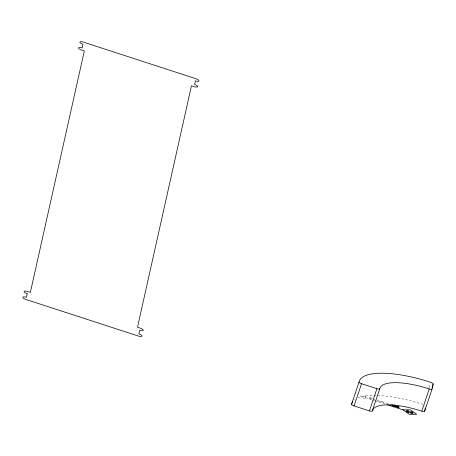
<?xml version="1.0" encoding="UTF-8"?>
<svg xmlns="http://www.w3.org/2000/svg" width="456" height="456" viewBox="0 0 456 456"><rect width="100%" height="100%" fill="white"/><g stroke="black" fill="none" stroke-linecap="round" stroke-linejoin="round"><path stroke-width="0.34" stroke-dasharray="2.28 1.71" d="M369.947 397.598L369.833 398.641L371.663 399.262M372.603 398.726L372.894 398.544M374.433 399.918L374.627 399.051M378.28 401.166L378.275 400.026M380.424 400.961L379.848 401.622L378.32 400.984M428.908 387.674L430.264 383.644M377.021 400.653L377.448 400.431L377.169 399.986M369.89 397.86L371.03 397.917L371.948 398.647L370.785 398.732L369.833 398.105M385.953 403.178L388.78 404.096M365.455 397.643L372.124 399.815M372.791 400.032L374.792 400.681M375.459 400.898L385.468 404.153M424.564 405.031A2.816 0.872 18.6 0 1 425.089 405.344M354.244 400.02A70.355 21.865 18.6 0 1 354.882 399.524M358.045 397.809A70.355 21.865 18.6 0 1 374.034 395.38M374.564 395.38A70.355 21.865 18.6 0 1 376.177 395.403M377.83 395.455A70.355 21.865 18.6 0 1 422.729 404.312M365.803 396.082L365.102 399.205L360.576 396.059L365.803 396.082M383.941 401.764L383.678 402.927L381.535 402.118L380.999 401.394L382.054 401.2L383.941 401.764"/><path stroke-width="0.68" d="M390.855 405.259L390.98 404.706M392.81 405.891L393.004 405.031M409.192 412.201L406.809 411.027L406.296 411.261L406.632 411.768L408.718 412.446L409.317 411.631L407.989 410.565L406.666 410.451M424.633 411.141L432.1 388.957L433.2 384.026A2.816 0.872 18.6 0 0 430.715 382.299A70.355 21.865 18.6 0 0 359.049 381.991L351.587 404.176A2.816 0.872 18.6 0 0 354.073 405.903L369.451 410.907A2.816 0.872 18.6 0 0 372.318 410.919A48.547 15.088 18.6 0 1 421.766 411.13A2.816 0.872 18.6 0 0 424.633 411.141L425.323 408.057M354.073 405.903L361.534 383.724A2.816 0.872 18.6 0 1 359.049 381.991M369.451 410.907L376.912 388.723A2.816 0.872 18.6 0 0 379.78 388.734A48.547 15.088 18.6 0 1 429.233 388.945A2.816 0.872 18.6 0 0 432.1 388.957M372.318 410.919L379.78 388.734M421.766 411.13L429.233 388.945M432.071 387.389L433.2 384.026M393.437 406.096L393.955 405.412L395.66 406.096M402.813 409.796L410.28 409.824L416.75 414.327L409.283 414.293L402.813 409.796L387.469 404.803M394.292 405.093L395.301 405.247M397.495 406.746L396.27 406.718L398.766 407.829L399.028 406.666L396.965 406.068L396.6 406.153L398.903 407.208M361.534 383.724L376.912 388.723M393.659 405.623L395.626 406.592L393.602 405.857M391.932 404.689L392.941 405.304M351.587 404.176A70.355 21.865 18.6 0 1 352.716 401.662M27.2 293.675L26.385 297.323A3.517 1.094 18.6 0 0 22.8 297.306A3.517 1.094 18.6 0 0 25.906 299.467L138.396 336.055A3.517 1.094 18.6 0 0 141.981 336.066A3.517 1.094 18.6 0 0 138.875 333.906L139.69 330.264A3.517 1.094 18.6 0 0 143.275 330.275A3.517 1.094 18.6 0 0 140.169 328.12L137.495 327.248L191.469 85.779L194.148 86.651A3.517 1.094 18.6 0 0 197.727 86.663A3.517 1.094 18.6 0 0 194.626 84.502L195.442 80.86A3.517 1.094 18.6 0 0 199.021 80.877A3.517 1.094 18.6 0 0 195.92 78.717L83.425 42.129A3.517 1.094 18.6 0 0 79.84 42.112A3.517 1.094 18.6 0 0 82.946 44.272L82.131 47.92A3.517 1.094 18.6 0 0 78.546 47.903A3.517 1.094 18.6 0 0 81.652 50.063L84.326 50.935L30.352 292.399L27.679 291.532A3.517 1.094 18.6 0 0 24.094 291.515A3.517 1.094 18.6 0 0 27.2 293.675M410.457 412.378L410.041 412.555L410.326 412.959L411.523 413.524L413.107 413.552L410.525 411.774L411.91 411.802L413.079 412.606L410.457 412.378"/></g></svg>
